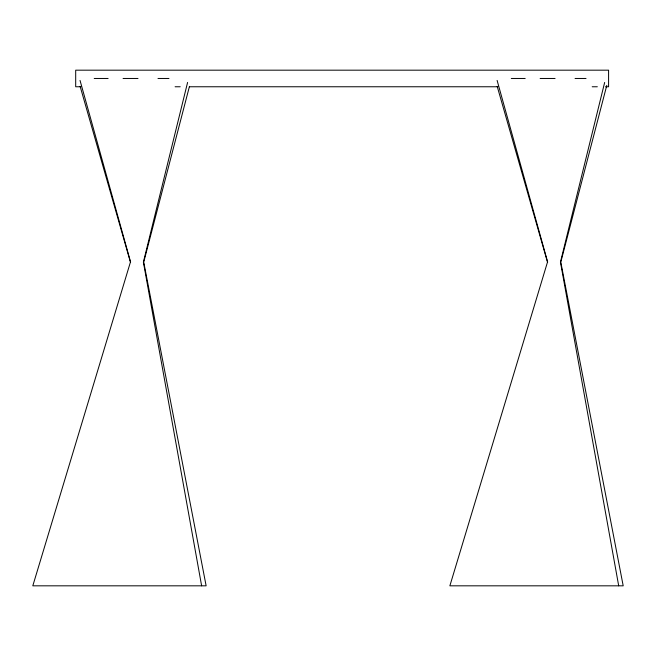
<?xml version="1.0" encoding="UTF-8"?>
<svg xmlns="http://www.w3.org/2000/svg" width="656" height="656" viewBox="0 0 656 656"><rect width="100%" height="100%" fill="white"/><g stroke="black" fill="none" stroke-linecap="round" stroke-linejoin="round"><path stroke-width="0.98" d="M187.591 82.443L143.385 262.121L201.63 585.824M604.66 82.443L560.454 262.121L618.698 585.824M189.461 86.371L143.73 262.121L206.132 585.824L32.8 585.824L130.421 262.121L80.122 86.33M606.792 85.378L560.798 262.121L623.2 585.824L449.868 585.824L547.489 262.121L497.191 86.33M94.218 78.466L108.117 78.466M123.057 78.466L138.014 78.466M157.981 78.466L168.969 78.466M511.295 78.466L525.185 78.466M540.126 78.466L555.083 78.466M575.05 78.466L586.038 78.466M80.819 86.764L75.694 86.764L75.694 70.176L608.588 70.176L608.588 86.764L605.513 86.764M175.103 86.764L180.228 86.764M189.445 86.764L497.912 86.764M592.196 86.764L597.321 86.764M497.117 80.442L547.678 262.121M80.04 80.442L130.61 262.121"/></g></svg>
